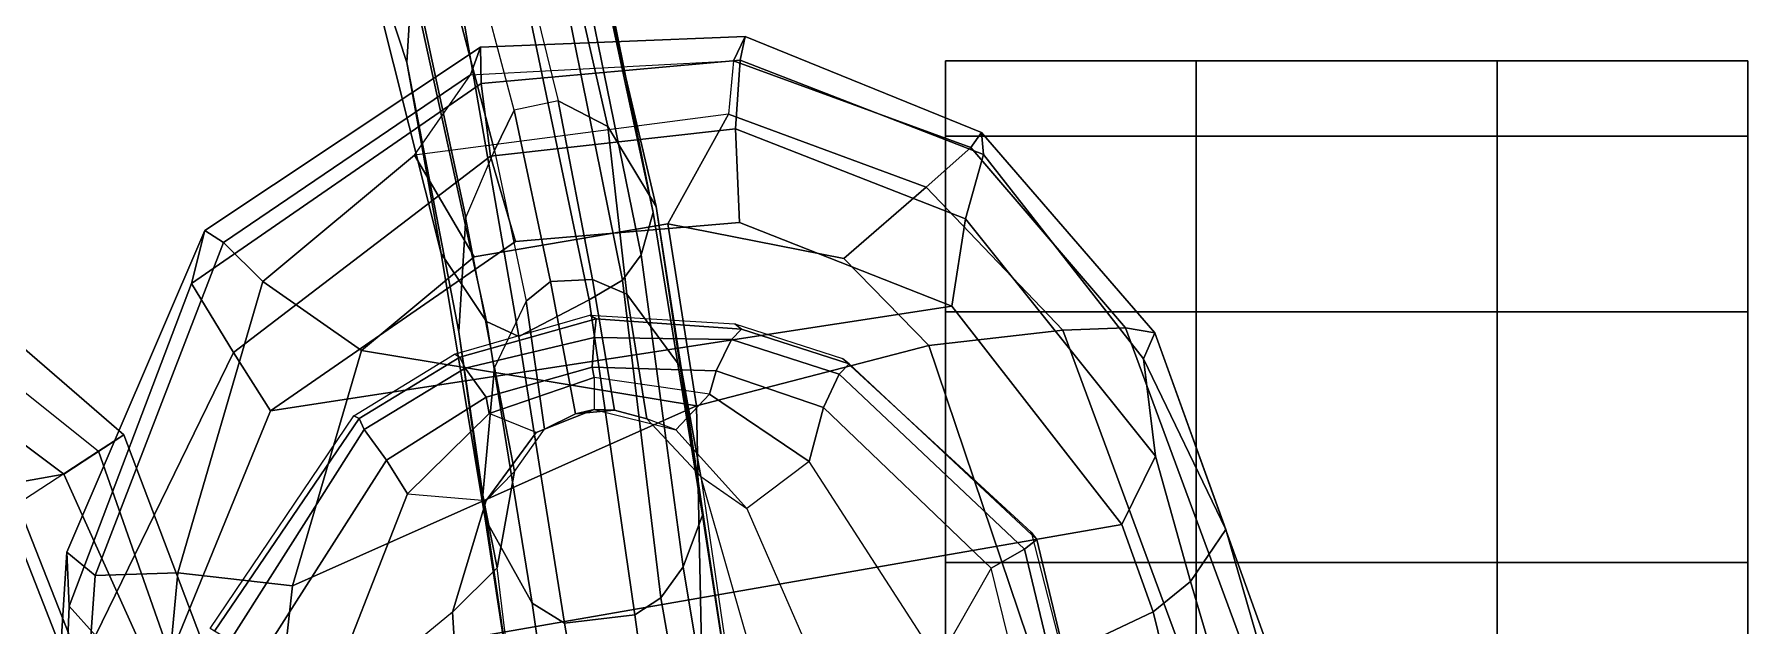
# Model space of a CAD drawing. Extents: x -14.5 to 14.5, y -12.2 to 16.5.
# Drawn here: x 9.949 to 14.484, y 5.302 to 6.867 of the extents above; entities that cross this region are included whole.
import ezdxf

# ---------------------------------------------------------------- set-up
doc = ezdxf.new("R2010")
doc.units = 0
doc.header["$MEASUREMENT"] = 0
for name, color, linetype in [('ARMPAD', 252, 'Continuous'), ('CASTER', 251, 'Continuous'), ('SEAT-CHASSIS', 253, 'Continuous'), ('SEAT-FRAME', 253, 'Continuous')]:
    doc.layers.add(name, color=color, linetype=linetype)

msp = doc.modelspace()

# ---------------------------------------------------------------- linework, layer by layer
at = {"layer": 'ARMPAD'}
for points in [[(11.13, 6.8321, 25.6015), (11.1035, 6.7595, 25.9744), (11.7992, 6.7965, 25.9966), (11.8309, 6.8604, 25.5968)], [(11.13, 6.8321, 25.6015), (11.8309, 6.8604, 25.5968), (11.8169, 6.7981, 25.2408), (11.1318, 6.7365, 25.2074)], [(11.7992, 6.7965, 25.9966), (12.4281, 6.5671, 25.9831), (12.4558, 6.6063, 25.6394), (11.8309, 6.8604, 25.5968)], [(11.8309, 6.8604, 25.5968), (12.4558, 6.6063, 25.6394), (12.4612, 6.5485, 25.3318), (11.8169, 6.7981, 25.2408)], [(10.4008, 6.3474, 25.6828), (11.13, 6.8321, 25.6015), (11.1318, 6.7365, 25.2074), (10.3649, 6.207, 25.2989)], [(10.4495, 6.316, 26.0497), (11.1035, 6.7595, 25.9744), (11.13, 6.8321, 25.6015), (10.4008, 6.3474, 25.6828)], [(10.4495, 6.316, 26.0497), (10.5541, 6.2127, 26.3444), (10.9551, 6.547, 26.275), (11.1035, 6.7595, 25.9744)], [(11.7992, 6.7965, 25.9966), (11.7863, 6.6555, 26.2837), (10.9551, 6.547, 26.275), (11.1035, 6.7595, 25.9744)], [(11.1567, 6.5439, 25.0488), (11.1318, 6.7365, 25.2074), (11.8169, 6.7981, 25.2408), (11.8046, 6.6161, 25.0902)], [(11.7992, 6.7965, 25.9966), (11.7863, 6.6555, 26.2837), (12.3094, 6.4623, 26.2946), (12.4281, 6.5671, 25.9831)], [(11.8046, 6.6161, 25.0902), (11.8169, 6.7981, 25.2408), (12.4612, 6.5485, 25.3318), (12.414, 6.3783, 25.1327)], [(10.4761, 6.0247, 25.0709), (10.3649, 6.207, 25.2989), (11.1318, 6.7365, 25.2074), (11.1567, 6.5439, 25.0488)], [(10.9551, 6.547, 26.275), (11.1136, 6.2773, 26.5373), (11.6261, 6.3651, 26.5332), (11.7863, 6.6555, 26.2837)], [(11.6261, 6.3651, 26.5332), (12.0918, 6.2735, 26.5314), (12.3094, 6.4623, 26.2946), (11.7863, 6.6555, 26.2837)], [(11.1567, 6.5439, 25.0488), (11.8046, 6.6161, 25.0902), (11.8159, 6.3684, 25.0248), (11.2225, 6.3184, 25.0134)], [(11.8046, 6.6161, 25.0902), (12.414, 6.3783, 25.1327), (12.3773, 6.1473, 25.0479), (11.8159, 6.3684, 25.0248)], [(12.4281, 6.5671, 25.9831), (12.8375, 6.0902, 26.088), (12.9145, 6.0767, 25.7282), (12.4558, 6.6063, 25.6394)], [(12.4558, 6.6063, 25.6394), (12.9145, 6.0767, 25.7282), (12.885, 6.008, 25.3857), (12.4612, 6.5485, 25.3318)], [(10.4761, 6.0247, 25.0709), (11.1567, 6.5439, 25.0488), (11.2225, 6.3184, 25.0134), (10.5744, 5.87, 25.0355)], [(10.8148, 6.0301, 26.5869), (11.1136, 6.2773, 26.5373), (10.9551, 6.547, 26.275), (10.5541, 6.2127, 26.3444)], [(12.4281, 6.5671, 25.9831), (12.3094, 6.4623, 26.2946), (12.671, 6.0838, 26.3681), (12.8375, 6.0902, 26.088)], [(12.414, 6.3783, 25.1327), (12.4612, 6.5485, 25.3318), (12.885, 6.008, 25.3857), (12.9164, 5.7501, 25.174)], [(12.0918, 6.2735, 26.5314), (12.3167, 6.0432, 26.5913), (12.671, 6.0838, 26.3681), (12.3094, 6.4623, 26.2946)], [(10.5744, 5.87, 25.0355), (11.2225, 6.3184, 25.0134), (11.8159, 6.3684, 25.0248), (12.3773, 6.1473, 25.0479)], [(11.7015, 5.8836, 26.7295), (11.6261, 6.3651, 26.5332), (11.1136, 6.2773, 26.5373), (10.8148, 6.0301, 26.5869)], [(12.3167, 6.0432, 26.5913), (12.0918, 6.2735, 26.5314), (11.6261, 6.3651, 26.5332), (11.7015, 5.8836, 26.7295)], [(12.414, 6.3783, 25.1327), (12.9164, 5.7501, 25.174), (12.8273, 5.5691, 25.0663), (12.3773, 6.1473, 25.0479)], [(10.1103, 5.4341, 26.21), (10.4495, 6.316, 26.0497), (10.4008, 6.3474, 25.6828), (10.0351, 5.4965, 25.8255)], [(10.0351, 5.4965, 25.8255), (10.4008, 6.3474, 25.6828), (10.3649, 6.207, 25.2989), (10.0413, 5.3531, 25.3939)], [(10.1103, 5.4341, 26.21), (10.3285, 5.4416, 26.5474), (10.5541, 6.2127, 26.3444), (10.4495, 6.316, 26.0497)], [(10.1114, 5.276, 25.1544), (10.0413, 5.3531, 25.3939), (10.3649, 6.207, 25.2989), (10.4761, 6.0247, 25.0709)], [(10.6327, 5.4075, 26.7336), (10.8148, 6.0301, 26.5869), (10.5541, 6.2127, 26.3444), (10.3285, 5.4416, 26.5474)], [(10.5744, 5.87, 25.0355), (12.3773, 6.1473, 25.0479), (12.8273, 5.5691, 25.0663), (10.269, 5.1243, 25.0741)], [(12.671, 6.0838, 26.3681), (12.3167, 6.0432, 26.5913), (12.8389, 4.496, 26.9481), (13.3093, 4.3595, 26.697)], [(12.671, 6.0838, 26.3681), (13.3093, 4.3595, 26.697), (13.5027, 4.2895, 26.3721), (12.8375, 6.0902, 26.088)], [(12.9145, 6.0767, 25.7282), (12.8375, 6.0902, 26.088), (13.5027, 4.2895, 26.3721), (13.5478, 4.3189, 25.814)], [(12.3167, 6.0432, 26.5913), (11.7015, 5.8836, 26.7295), (11.7281, 4.6095, 27.0447), (12.8389, 4.496, 26.9481)], [(13.103, 5.5564, 25.3768), (13.103, 5.5564, 25.3768), (12.885, 6.008, 25.3857), (12.9145, 6.0767, 25.7282)], [(12.9145, 6.0767, 25.7282), (13.5478, 4.3189, 25.814), (13.4725, 4.2769, 25.2748), (13.103, 5.5564, 25.3768)], [(10.1114, 5.276, 25.1544), (10.4761, 6.0247, 25.0709), (10.5744, 5.87, 25.0355), (10.269, 5.1243, 25.0741)], [(10.8148, 6.0301, 26.5869), (10.6327, 5.4075, 26.7336), (11.7015, 5.8836, 26.7295)], [(12.885, 6.008, 25.3857), (13.103, 5.5564, 25.3768), (13.0091, 5.4185, 25.1211), (12.9164, 5.7501, 25.174)], [(10.6327, 5.4075, 26.7336), (10.5434, 4.607, 26.8914), (11.7281, 4.6095, 27.0447), (11.7015, 5.8836, 26.7295)], [(12.8273, 5.5691, 25.0663), (12.9164, 5.7501, 25.174), (13.0091, 5.4185, 25.1211), (12.9105, 5.3381, 25.0745)], [(10.2426, 4.0753, 25.1222), (10.269, 5.1243, 25.0741), (12.8273, 5.5691, 25.0663), (12.9105, 5.3381, 25.0745)], [(13.4725, 4.2769, 25.2748), (13.3546, 4.248, 25.1648), (13.0091, 5.4185, 25.1211), (13.103, 5.5564, 25.3768)], [(9.9546, 4.2262, 26.0385), (10.0352, 4.3803, 26.3916), (10.1103, 5.4341, 26.21), (10.0351, 5.4965, 25.8255)], [(9.9932, 4.1769, 25.4645), (9.9546, 4.2262, 26.0385), (10.0351, 5.4965, 25.8255), (10.0413, 5.3531, 25.3939)], [(10.2361, 4.4498, 26.7304), (10.3285, 5.4416, 26.5474), (10.1103, 5.4341, 26.21), (10.0352, 4.3803, 26.3916)], [(10.2361, 4.4498, 26.7304), (10.5434, 4.607, 26.8914), (10.6327, 5.4075, 26.7336), (10.3285, 5.4416, 26.5474)], [(13.1875, 4.2106, 25.1411), (12.9105, 5.3381, 25.0745), (13.0091, 5.4185, 25.1211), (13.3546, 4.248, 25.1648)], [(9.9932, 4.1769, 25.4645), (10.0413, 5.3531, 25.3939), (10.1114, 5.276, 25.1544), (10.0363, 4.1497, 25.2519)], [(10.2426, 4.0753, 25.1222), (12.9105, 5.3381, 25.0745), (13.1875, 4.2106, 25.1411), (10.5438, 2.4383, 25.2383)]]:
    msp.add_3dface(points, dxfattribs=at)
at = {"layer": 'CASTER', "linetype": 'Continuous'}
for points in [[(13.0245, 6.5969, 0.6661), (12.361, 6.5969, 0.6661), (12.361, 6.7959, 1.3295), (13.0245, 6.7959, 1.3295)], [(13.0245, 6.7959, 1.3295), (12.361, 6.7959, 1.3295), (12.361, 6.5969, 1.9929), (13.0245, 6.5969, 1.9929)], [(13.8206, 6.7959, 1.3295), (13.0245, 6.7959, 1.3295), (13.0245, 6.5969, 1.9929), (13.8206, 6.5969, 1.9929)], [(14.484, 6.5969, 0.6661), (13.8206, 6.5969, 0.6661), (13.8206, 6.7959, 1.3295), (14.484, 6.7959, 1.3295)], [(14.484, 6.7959, 1.3295), (13.8206, 6.7959, 1.3295), (13.8206, 6.5969, 1.9929), (14.484, 6.5969, 1.9929)], [(13.0245, 6.1325, 0.1685), (12.361, 6.1325, 0.1685), (12.361, 6.5969, 0.6661), (13.0245, 6.5969, 0.6661)], [(13.0245, 6.5969, 1.9929), (12.361, 6.5969, 1.9929), (12.361, 6.1325, 2.4905), (13.0245, 6.1325, 2.4905)], [(13.8206, 6.5969, 1.9929), (13.0245, 6.5969, 1.9929), (13.0245, 6.1325, 2.4905), (13.8206, 6.1325, 2.4905)], [(14.484, 6.1325, 0.1685), (13.8206, 6.1325, 0.1685), (13.8206, 6.5969, 0.6661), (14.484, 6.5969, 0.6661)], [(14.484, 6.5969, 1.9929), (13.8206, 6.5969, 1.9929), (13.8206, 6.1325, 2.4905), (14.484, 6.1325, 2.4905)], [(13.0245, 5.4691, 0.0027), (12.361, 5.4691, 0.0027), (12.361, 6.1325, 0.1685), (13.0245, 6.1325, 0.1685)], [(13.0245, 6.1325, 2.4905), (12.361, 6.1325, 2.4905), (12.361, 5.4691, 2.6564), (13.0245, 5.4691, 2.6564)], [(13.8206, 6.1325, 2.4905), (13.0245, 6.1325, 2.4905), (13.0245, 5.4691, 2.6564), (13.8206, 5.4691, 2.6564)], [(14.484, 5.4691, 0.0027), (13.8206, 5.4691, 0.0027), (13.8206, 6.1325, 0.1685), (14.484, 6.1325, 0.1685)], [(14.484, 6.1325, 2.4905), (13.8206, 6.1325, 2.4905), (13.8206, 5.4691, 2.6564), (14.484, 5.4691, 2.6564)], [(13.0245, 4.8056, 0.1685), (12.361, 4.8056, 0.1685), (12.361, 5.4691, 0.0027), (13.0245, 5.4691, 0.0027)], [(13.0245, 5.4691, 2.6564), (12.361, 5.4691, 2.6564), (12.361, 4.8056, 2.4905), (13.0245, 4.8056, 2.4905)], [(13.8206, 5.4691, 2.6564), (13.0245, 5.4691, 2.6564), (13.0245, 4.8056, 2.4905), (13.8206, 4.8056, 2.4905)], [(14.484, 4.8056, 0.1685), (13.8206, 4.8056, 0.1685), (13.8206, 5.4691, 0.0027), (14.484, 5.4691, 0.0027)], [(14.484, 5.4691, 2.6564), (13.8206, 5.4691, 2.6564), (13.8206, 4.8056, 2.4905), (14.484, 4.8056, 2.4905)]]:
    msp.add_3dface(points, dxfattribs=at)
at = {"layer": 'CASTER'}
for points, invisible_edges in [([(12.361, 6.5969, 0.6661), (12.361, 6.1325, 0.1685), (12.361, 5.4691, 0.0027), (12.361, 6.7959, 1.3295)], 4), ([(12.361, 6.7959, 1.3295), (12.361, 5.4691, 0.0027), (12.361, 4.8056, 0.1685), (12.361, 6.5969, 1.9929)], 5), ([(13.0245, 6.1325, 0.1685), (13.0245, 6.5969, 0.6661), (13.0245, 6.7959, 1.3295), (13.0245, 5.4691, 0.0027)], 4), ([(13.0245, 5.4691, 0.0027), (13.0245, 6.7959, 1.3295), (13.0245, 6.5969, 1.9929), (13.0245, 4.8056, 0.1685)], 5), ([(13.8206, 6.5969, 0.6661), (13.8206, 6.1325, 0.1685), (13.8206, 5.4691, 0.0027), (13.8206, 6.7959, 1.3295)], 4), ([(13.8206, 6.7959, 1.3295), (13.8206, 5.4691, 0.0027), (13.8206, 4.8056, 0.1685), (13.8206, 6.5969, 1.9929)], 5), ([(14.484, 6.1325, 0.1685), (14.484, 6.5969, 0.6661), (14.484, 6.7959, 1.3295), (14.484, 5.4691, 0.0027)], 4), ([(14.484, 5.4691, 0.0027), (14.484, 6.7959, 1.3295), (14.484, 6.5969, 1.9929), (14.484, 4.8056, 0.1685)], 5), ([(12.361, 6.5969, 1.9929), (12.361, 4.8056, 0.1685), (12.361, 4.3081, 0.6661), (12.361, 6.1325, 2.4905)], 5), ([(13.0245, 4.8056, 0.1685), (13.0245, 6.5969, 1.9929), (13.0245, 6.1325, 2.4905), (13.0245, 4.3081, 0.6661)], 5), ([(13.8206, 6.5969, 1.9929), (13.8206, 4.8056, 0.1685), (13.8206, 4.3081, 0.6661), (13.8206, 6.1325, 2.4905)], 5), ([(14.484, 4.8056, 0.1685), (14.484, 6.5969, 1.9929), (14.484, 6.1325, 2.4905), (14.484, 4.3081, 0.6661)], 5), ([(12.361, 6.1325, 2.4905), (12.361, 4.3081, 0.6661), (12.361, 4.1422, 1.3295), (12.361, 5.4691, 2.6564)], 5), ([(13.0245, 4.3081, 0.6661), (13.0245, 6.1325, 2.4905), (13.0245, 5.4691, 2.6564), (13.0245, 4.1422, 1.3295)], 5), ([(13.8206, 6.1325, 2.4905), (13.8206, 4.3081, 0.6661), (13.8206, 4.1422, 1.3295), (13.8206, 5.4691, 2.6564)], 5), ([(14.484, 4.3081, 0.6661), (14.484, 6.1325, 2.4905), (14.484, 5.4691, 2.6564), (14.484, 4.1422, 1.3295)], 5), ([(12.361, 5.4691, 2.6564), (12.361, 4.1422, 1.3295), (12.361, 4.3081, 1.9929), (12.361, 4.8056, 2.4905)], 1), ([(13.0245, 4.1422, 1.3295), (13.0245, 5.4691, 2.6564), (13.0245, 4.8056, 2.4905), (13.0245, 4.3081, 1.9929)], 1), ([(13.8206, 5.4691, 2.6564), (13.8206, 4.1422, 1.3295), (13.8206, 4.3081, 1.9929), (13.8206, 4.8056, 2.4905)], 1), ([(14.484, 4.1422, 1.3295), (14.484, 5.4691, 2.6564), (14.484, 4.8056, 2.4905), (14.484, 4.3081, 1.9929)], 1)]:
    msp.add_3dface(points, dxfattribs=dict(at, invisible_edges=invisible_edges))
msp.add_3dface([(13.8206, 4.1422, 1.3295), (13.0245, 4.1422, 1.3295), (13.0245, 6.7959, 1.3295), (13.8206, 6.7959, 1.3295)], dxfattribs=at)
at = {"layer": 'SEAT-CHASSIS'}
for points in [[(11.2778, 7.612, 22.3536), (11.4592, 6.9897, 22.6171), (11.587, 6.3951, 21.5355), (11.415, 7.246, 21.033)], [(10.7807, 7.4757, 22.5086), (10.7656, 7.3077, 22.0971), (10.9347, 6.7923, 22.3635), (10.9497, 7.0382, 22.6964)], [(11.2706, 7.3831, 20.569), (11.3194, 7.436, 20.6956), (11.555, 6.2832, 21.3784), (11.5059, 6.2161, 21.2966)], [(11.555, 6.2832, 21.3784), (11.3194, 7.436, 20.6956), (11.415, 7.246, 21.033), (11.587, 6.3951, 21.5355)], [(11.175, 7.3247, 20.4863), (11.2706, 7.3831, 20.569), (11.5059, 6.2161, 21.2966), (11.4174, 6.1643, 21.2429)], [(10.9347, 6.7923, 22.3635), (10.7656, 7.3077, 22.0971), (10.815, 7.1262, 21.0559), (11.0255, 6.2869, 21.6902)], [(11.0193, 7.2837, 20.4966), (11.175, 7.3247, 20.4863), (11.4174, 6.1643, 21.2429), (11.2315, 6.067, 21.3383)], [(11.1457, 6.1063, 21.4143), (10.9055, 7.205, 20.6003), (11.0193, 7.2837, 20.4966), (11.2315, 6.067, 21.3383)], [(11.0255, 6.2869, 21.6902), (10.815, 7.1262, 21.0559), (10.9055, 7.205, 20.6003), (11.1457, 6.1063, 21.4143)], [(11.2194, 6.6661, 23.2717), (11.0741, 7.2098, 22.8973), (11.0088, 7.161, 22.8484), (11.1675, 6.5593, 23.2896)], [(11.2194, 6.6661, 23.2717), (11.0741, 7.2098, 22.8973), (11.2153, 7.1783, 22.9207), (11.3353, 6.6908, 23.2533)], [(11.3523, 7.1264, 22.8196), (11.2153, 7.1783, 22.9207), (11.3353, 6.6908, 23.2533), (11.4674, 6.6225, 23.1845)], [(10.9497, 7.0382, 22.6964), (11.0915, 6.3815, 23.1702), (11.1675, 6.5593, 23.2896), (11.0088, 7.161, 22.8484)], [(11.4592, 6.9897, 22.6171), (11.3523, 7.1264, 22.8196), (11.4674, 6.6225, 23.1845), (11.5947, 6.4111, 23.0064)], [(11.0915, 6.3815, 23.1702), (10.9497, 7.0382, 22.6964), (10.9347, 6.7923, 22.3635), (11.0731, 6.0797, 22.955)], [(11.5947, 6.4111, 23.0064), (11.7177, 5.594, 22.3627), (11.587, 6.3951, 21.5355), (11.4592, 6.9897, 22.6171)], [(10.9347, 6.7923, 22.3635), (11.0255, 6.2869, 21.6902), (11.1421, 5.5847, 22.4365), (11.0731, 6.0797, 22.955)], [(11.4261, 6.2181, 23.8178), (11.3353, 6.6908, 23.2533), (11.2194, 6.6661, 23.2717), (11.3151, 6.2124, 23.8249)], [(11.5174, 6.1792, 23.7937), (11.4674, 6.6225, 23.1845), (11.3353, 6.6908, 23.2533), (11.4261, 6.2181, 23.8178)], [(11.2194, 6.6661, 23.2717), (11.1675, 6.5593, 23.2896), (11.2505, 6.1607, 23.8159), (11.3151, 6.2124, 23.8249)], [(11.6613, 5.9841, 23.6947), (11.5947, 6.4111, 23.0064), (11.4674, 6.6225, 23.1845), (11.5174, 6.1792, 23.7937)], [(11.1675, 6.5593, 23.2896), (11.2505, 6.1607, 23.8159), (11.1674, 5.985, 23.7464), (11.0915, 6.3815, 23.1702)], [(11.555, 6.2832, 21.3784), (11.587, 6.3951, 21.5355), (11.7177, 5.594, 22.3627), (11.6661, 5.4571, 22.2258)], [(11.5947, 6.4111, 23.0064), (11.6613, 5.9841, 23.6947), (11.7991, 5.0662, 23.2478), (11.7177, 5.594, 22.3627)], [(11.0915, 6.3815, 23.1702), (11.0731, 6.0797, 22.955), (11.1364, 5.6468, 23.561), (11.1674, 5.985, 23.7464)], [(11.0255, 6.2869, 21.6902), (11.1457, 6.1063, 21.4143), (11.2671, 5.361, 22.25), (11.1421, 5.5847, 22.4365)], [(11.6071, 5.3756, 22.1886), (11.5059, 6.2161, 21.2966), (11.555, 6.2832, 21.3784), (11.6661, 5.4571, 22.2258)], [(11.4261, 6.2181, 23.8178), (11.3151, 6.2124, 23.8249), (11.3814, 5.8625, 24.5057), (11.4844, 5.8716, 24.507)], [(11.5389, 5.3303, 22.1709), (11.4174, 6.1643, 21.2429), (11.5059, 6.2161, 21.2966), (11.6071, 5.3756, 22.1886)], [(11.5174, 6.1792, 23.7937), (11.4261, 6.2181, 23.8178), (11.4844, 5.8716, 24.507), (11.5705, 5.849, 24.459)], [(11.3814, 5.8625, 24.5057), (11.3151, 6.2124, 23.8249), (11.2505, 6.1607, 23.8159), (11.2997, 5.8214, 24.4518)], [(11.6613, 5.9841, 23.6947), (11.5174, 6.1792, 23.7937), (11.5705, 5.849, 24.459), (11.713, 5.6963, 24.2851)], [(11.4194, 6.1233, 25.0521), (11.4359, 6.1138, 24.9121), (11.0756, 6.0125, 24.9046), (11.0613, 6.0198, 25.0566)], [(11.1674, 5.985, 23.7464), (11.22, 5.7101, 24.3293), (11.2997, 5.8214, 24.4518), (11.2505, 6.1607, 23.8159)], [(11.2315, 6.067, 21.3383), (11.4174, 6.1643, 21.2429), (11.5389, 5.3303, 22.1709), (11.3524, 5.3087, 22.1995)], [(11.8034, 6.1002, 25.0704), (11.8205, 6.0861, 24.9253), (11.4359, 6.1138, 24.9121), (11.4194, 6.1233, 25.0521)], [(11.1364, 5.6468, 23.561), (11.0731, 6.0797, 22.955), (11.1421, 5.5847, 22.4365), (11.2195, 5.082, 23.2144)], [(11.0756, 6.0125, 24.9046), (11.4359, 6.1138, 24.9121), (11.4305, 6.0642, 24.8094), (11.0893, 5.9834, 24.7925)], [(11.1457, 6.1063, 21.4143), (11.2315, 6.067, 21.3383), (11.3524, 5.3087, 22.1995), (11.2671, 5.361, 22.25)], [(11.4359, 6.1138, 24.9121), (11.8205, 6.0861, 24.9253), (11.7941, 6.0594, 24.8056), (11.4305, 6.0642, 24.8094)], [(11.8205, 6.0861, 24.9253), (12.1055, 5.9944, 24.9307), (12.0791, 5.9676, 24.8109), (11.7941, 6.0594, 24.8056)], [(11.8205, 6.0861, 24.9253), (11.8034, 6.1002, 25.0704), (12.0885, 6.0084, 25.0757), (12.1055, 5.9944, 24.9307)], [(11.0893, 5.9834, 24.7925), (11.4305, 6.0642, 24.8094), (11.4256, 5.9855, 24.7322), (11.1451, 5.9065, 24.7232)], [(11.4305, 6.0642, 24.8094), (11.7941, 6.0594, 24.8056), (11.7538, 5.9761, 24.734), (11.4256, 5.9855, 24.7322)], [(11.7538, 5.9761, 24.734), (11.7941, 6.0594, 24.8056), (12.0791, 5.9676, 24.8109), (12.0374, 5.879, 24.7298)], [(10.7946, 5.8569, 25.0525), (11.0613, 6.0198, 25.0566), (11.0756, 6.0125, 24.9046), (10.8089, 5.8496, 24.9004)], [(10.8225, 5.8205, 24.7883), (10.8089, 5.8496, 24.9004), (11.0756, 6.0125, 24.9046), (11.0893, 5.9834, 24.7925)], [(12.1055, 5.9944, 24.9307), (12.6023, 5.5298, 24.95), (12.5695, 5.5042, 24.8197), (12.0791, 5.9676, 24.8109)], [(12.5872, 5.549, 25.1158), (12.6023, 5.5298, 24.95), (12.1055, 5.9944, 24.9307), (12.0885, 6.0084, 25.0757)], [(10.8225, 5.8205, 24.7883), (11.0893, 5.9834, 24.7925), (11.1451, 5.9065, 24.7232), (10.8816, 5.74, 24.7088)], [(11.22, 5.7101, 24.3293), (11.1674, 5.985, 23.7464), (11.1364, 5.6468, 23.561), (11.1739, 5.4547, 24.1337)], [(11.4312, 5.9585, 24.7205), (11.1532, 5.8634, 24.7054), (11.1451, 5.9065, 24.7232), (11.4256, 5.9855, 24.7322)], [(11.1532, 5.8634, 24.7054), (11.4312, 5.9585, 24.7205), (11.4311, 5.8742, 24.6389), (11.277, 5.8128, 24.6128)], [(11.4312, 5.9585, 24.7205), (11.4256, 5.9855, 24.7322), (11.7538, 5.9761, 24.734), (11.7362, 5.9144, 24.7077)], [(11.4311, 5.8742, 24.6389), (11.6472, 5.8197, 24.5989), (11.7362, 5.9144, 24.7077), (11.4312, 5.9585, 24.7205)], [(11.713, 5.6963, 24.2851), (11.8415, 4.825, 23.8939), (11.7991, 5.0662, 23.2478), (11.6613, 5.9841, 23.6947)], [(11.7538, 5.9761, 24.734), (12.0374, 5.879, 24.7298), (12.0002, 5.7361, 24.6752), (11.7362, 5.9144, 24.7077)], [(12.0791, 5.9676, 24.8109), (12.5695, 5.5042, 24.8197), (12.4814, 5.454, 24.7251), (12.0374, 5.879, 24.7298)], [(10.9372, 5.6502, 24.6702), (10.8816, 5.74, 24.7088), (11.1451, 5.9065, 24.7232), (11.1532, 5.8634, 24.7054)], [(11.7362, 5.9144, 24.7077), (12.0002, 5.7361, 24.6752), (11.8353, 5.6119, 24.5171), (11.6472, 5.8197, 24.5989)], [(10.7946, 5.8569, 25.0525), (10.8089, 5.8496, 24.9004), (10.4264, 5.2868, 24.8993), (10.4144, 5.2945, 25.0768)], [(11.1447, 5.6331, 24.5365), (11.277, 5.8128, 24.6128), (11.1532, 5.8634, 24.7054), (10.9372, 5.6502, 24.6702)], [(11.277, 5.8128, 24.6128), (11.4311, 5.8742, 24.6389), (11.3814, 5.8625, 24.5057), (11.2997, 5.8214, 24.4518)], [(11.4311, 5.8742, 24.6389), (11.4844, 5.8716, 24.507), (11.3814, 5.8625, 24.5057), (11.4311, 5.8742, 24.6389)], [(11.5705, 5.849, 24.459), (11.4844, 5.8716, 24.507), (11.4311, 5.8742, 24.6389), (11.6472, 5.8197, 24.5989)], [(12.0374, 5.879, 24.7298), (12.4814, 5.454, 24.7251), (12.3411, 5.2079, 24.6531), (12.0002, 5.7361, 24.6752)], [(10.4264, 5.2868, 24.8993), (10.8089, 5.8496, 24.9004), (10.8225, 5.8205, 24.7883), (10.4678, 5.2628, 24.7692)], [(10.4678, 5.2628, 24.7692), (10.8225, 5.8205, 24.7883), (10.8816, 5.74, 24.7088), (10.5513, 5.2224, 24.6905)], [(11.22, 5.7101, 24.3293), (11.2997, 5.8214, 24.4518), (11.277, 5.8128, 24.6128), (11.1447, 5.6331, 24.5365)], [(11.8353, 5.6119, 24.5171), (11.6472, 5.8197, 24.5989), (11.5705, 5.849, 24.459), (11.713, 5.6963, 24.2851)], [(10.6994, 5.0441, 24.6375), (10.5513, 5.2224, 24.6905), (10.8816, 5.74, 24.7088), (10.9372, 5.6502, 24.6702)], [(12.04, 5.1425, 24.4657), (12.3411, 5.2079, 24.6531), (12.0002, 5.7361, 24.6752), (11.8353, 5.6119, 24.5171)], [(11.0557, 5.3377, 24.4639), (11.1447, 5.6331, 24.5365), (11.22, 5.7101, 24.3293), (11.1739, 5.4547, 24.1337)], [(11.713, 5.6963, 24.2851), (11.8415, 4.825, 23.8939), (11.8687, 5.1541, 24.1726)], [(11.713, 5.6963, 24.2851), (11.8353, 5.6119, 24.5171), (12.04, 5.1425, 24.4657), (11.8687, 5.1541, 24.1726)], [(10.6994, 5.0441, 24.6375), (10.9372, 5.6502, 24.6702), (11.1447, 5.6331, 24.5365), (11.0557, 5.3377, 24.4639)], [(11.1364, 5.6468, 23.561), (11.2195, 5.082, 23.2144), (11.2504, 4.8311, 23.8881), (11.1739, 5.4547, 24.1337)], [(11.2195, 5.082, 23.2144), (11.1421, 5.5847, 22.4365), (11.2671, 5.361, 22.25), (11.3392, 4.856, 23.1317)], [(11.7538, 4.9324, 23.1458), (11.6661, 5.4571, 22.2258), (11.7177, 5.594, 22.3627), (11.7991, 5.0662, 23.2478)], [(12.7557, 4.8924, 25.1595), (12.7601, 4.8689, 24.9637), (12.6023, 5.5298, 24.95), (12.5872, 5.549, 25.1158)], [(12.5695, 5.5042, 24.8197), (12.7247, 4.8565, 24.8342), (12.6286, 4.8527, 24.763), (12.4814, 5.454, 24.7251)], [(12.6023, 5.5298, 24.95), (12.7601, 4.8689, 24.9637), (12.7247, 4.8565, 24.8342), (12.5695, 5.5042, 24.8197)], [(11.2504, 4.8311, 23.8881), (11.1739, 5.4547, 24.1337), (11.0557, 5.3377, 24.4639), (11.0957, 4.7042, 24.3779)], [(11.6071, 5.3756, 22.1886), (11.6661, 5.4571, 22.2258), (11.7538, 4.9324, 23.1458), (11.699, 4.854, 23.1032)], [(12.3411, 5.2079, 24.6531), (12.5049, 4.6664, 24.7379), (12.6286, 4.8527, 24.763), (12.4814, 5.454, 24.7251)], [(11.3392, 4.856, 23.1317), (11.2671, 5.361, 22.25), (11.3524, 5.3087, 22.1995), (11.4426, 4.7888, 23.1087)], [(11.5389, 5.3303, 22.1709), (11.6071, 5.3756, 22.1886), (11.699, 4.854, 23.1032), (11.6125, 4.7922, 23.0868)], [(11.0957, 4.7042, 24.3779), (11.0557, 5.3377, 24.4639), (10.6994, 5.0441, 24.6375), (10.6608, 4.4094, 24.7299)], [(11.4426, 4.7888, 23.1087), (11.3524, 5.3087, 22.1995), (11.5389, 5.3303, 22.1709), (11.6125, 4.7922, 23.0868)]]:
    msp.add_3dface(points, dxfattribs=at)
at = {"layer": 'SEAT-FRAME'}
for points in [[(9.631, 6.1533, 20.3156), (10.1192, 5.7635, 20.6256), (10.1858, 5.8067, 20.4773), (9.7456, 6.1869, 20.2113)], [(10.1858, 5.8067, 20.4773), (10.0268, 5.7026, 20.3092), (9.646, 5.9877, 20.0958), (9.7456, 6.1869, 20.2113)], [(9.8773, 5.6054, 20.6749), (9.4556, 6.0119, 20.3553), (9.631, 6.1533, 20.3156), (10.1192, 5.7635, 20.6256)], [(9.646, 5.9877, 20.0958), (10.0268, 5.7026, 20.3092), (9.8841, 5.6768, 20.2886), (9.5606, 5.9384, 20.0859)], [(10.1858, 5.8067, 20.4773), (10.7217, 4.3937, 21.2337), (10.6012, 4.429, 20.9953), (10.0268, 5.7026, 20.3092)], [(10.6082, 4.3675, 21.4263), (10.7217, 4.3937, 21.2337), (10.1858, 5.8067, 20.4773), (10.1192, 5.7635, 20.6256)], [(10.6082, 4.3675, 21.4263), (10.1192, 5.7635, 20.6256), (9.8773, 5.6054, 20.6749), (10.3866, 4.3032, 21.3764)], [(9.8841, 5.6768, 20.2886), (10.3685, 4.4451, 20.9231), (9.3395, 4.2058, 19.9267), (8.8939, 4.9634, 19.6835)], [(10.6012, 4.429, 20.9953), (10.3685, 4.4451, 20.9231), (9.8841, 5.6768, 20.2886), (10.0268, 5.7026, 20.3092)], [(9.0251, 3.9182, 20.0269), (10.3866, 4.3032, 21.3764), (9.8773, 5.6054, 20.6749), (8.5416, 4.7336, 19.8731)]]:
    msp.add_3dface(points, dxfattribs=at)

doc.saveas('drawing.dxf')
